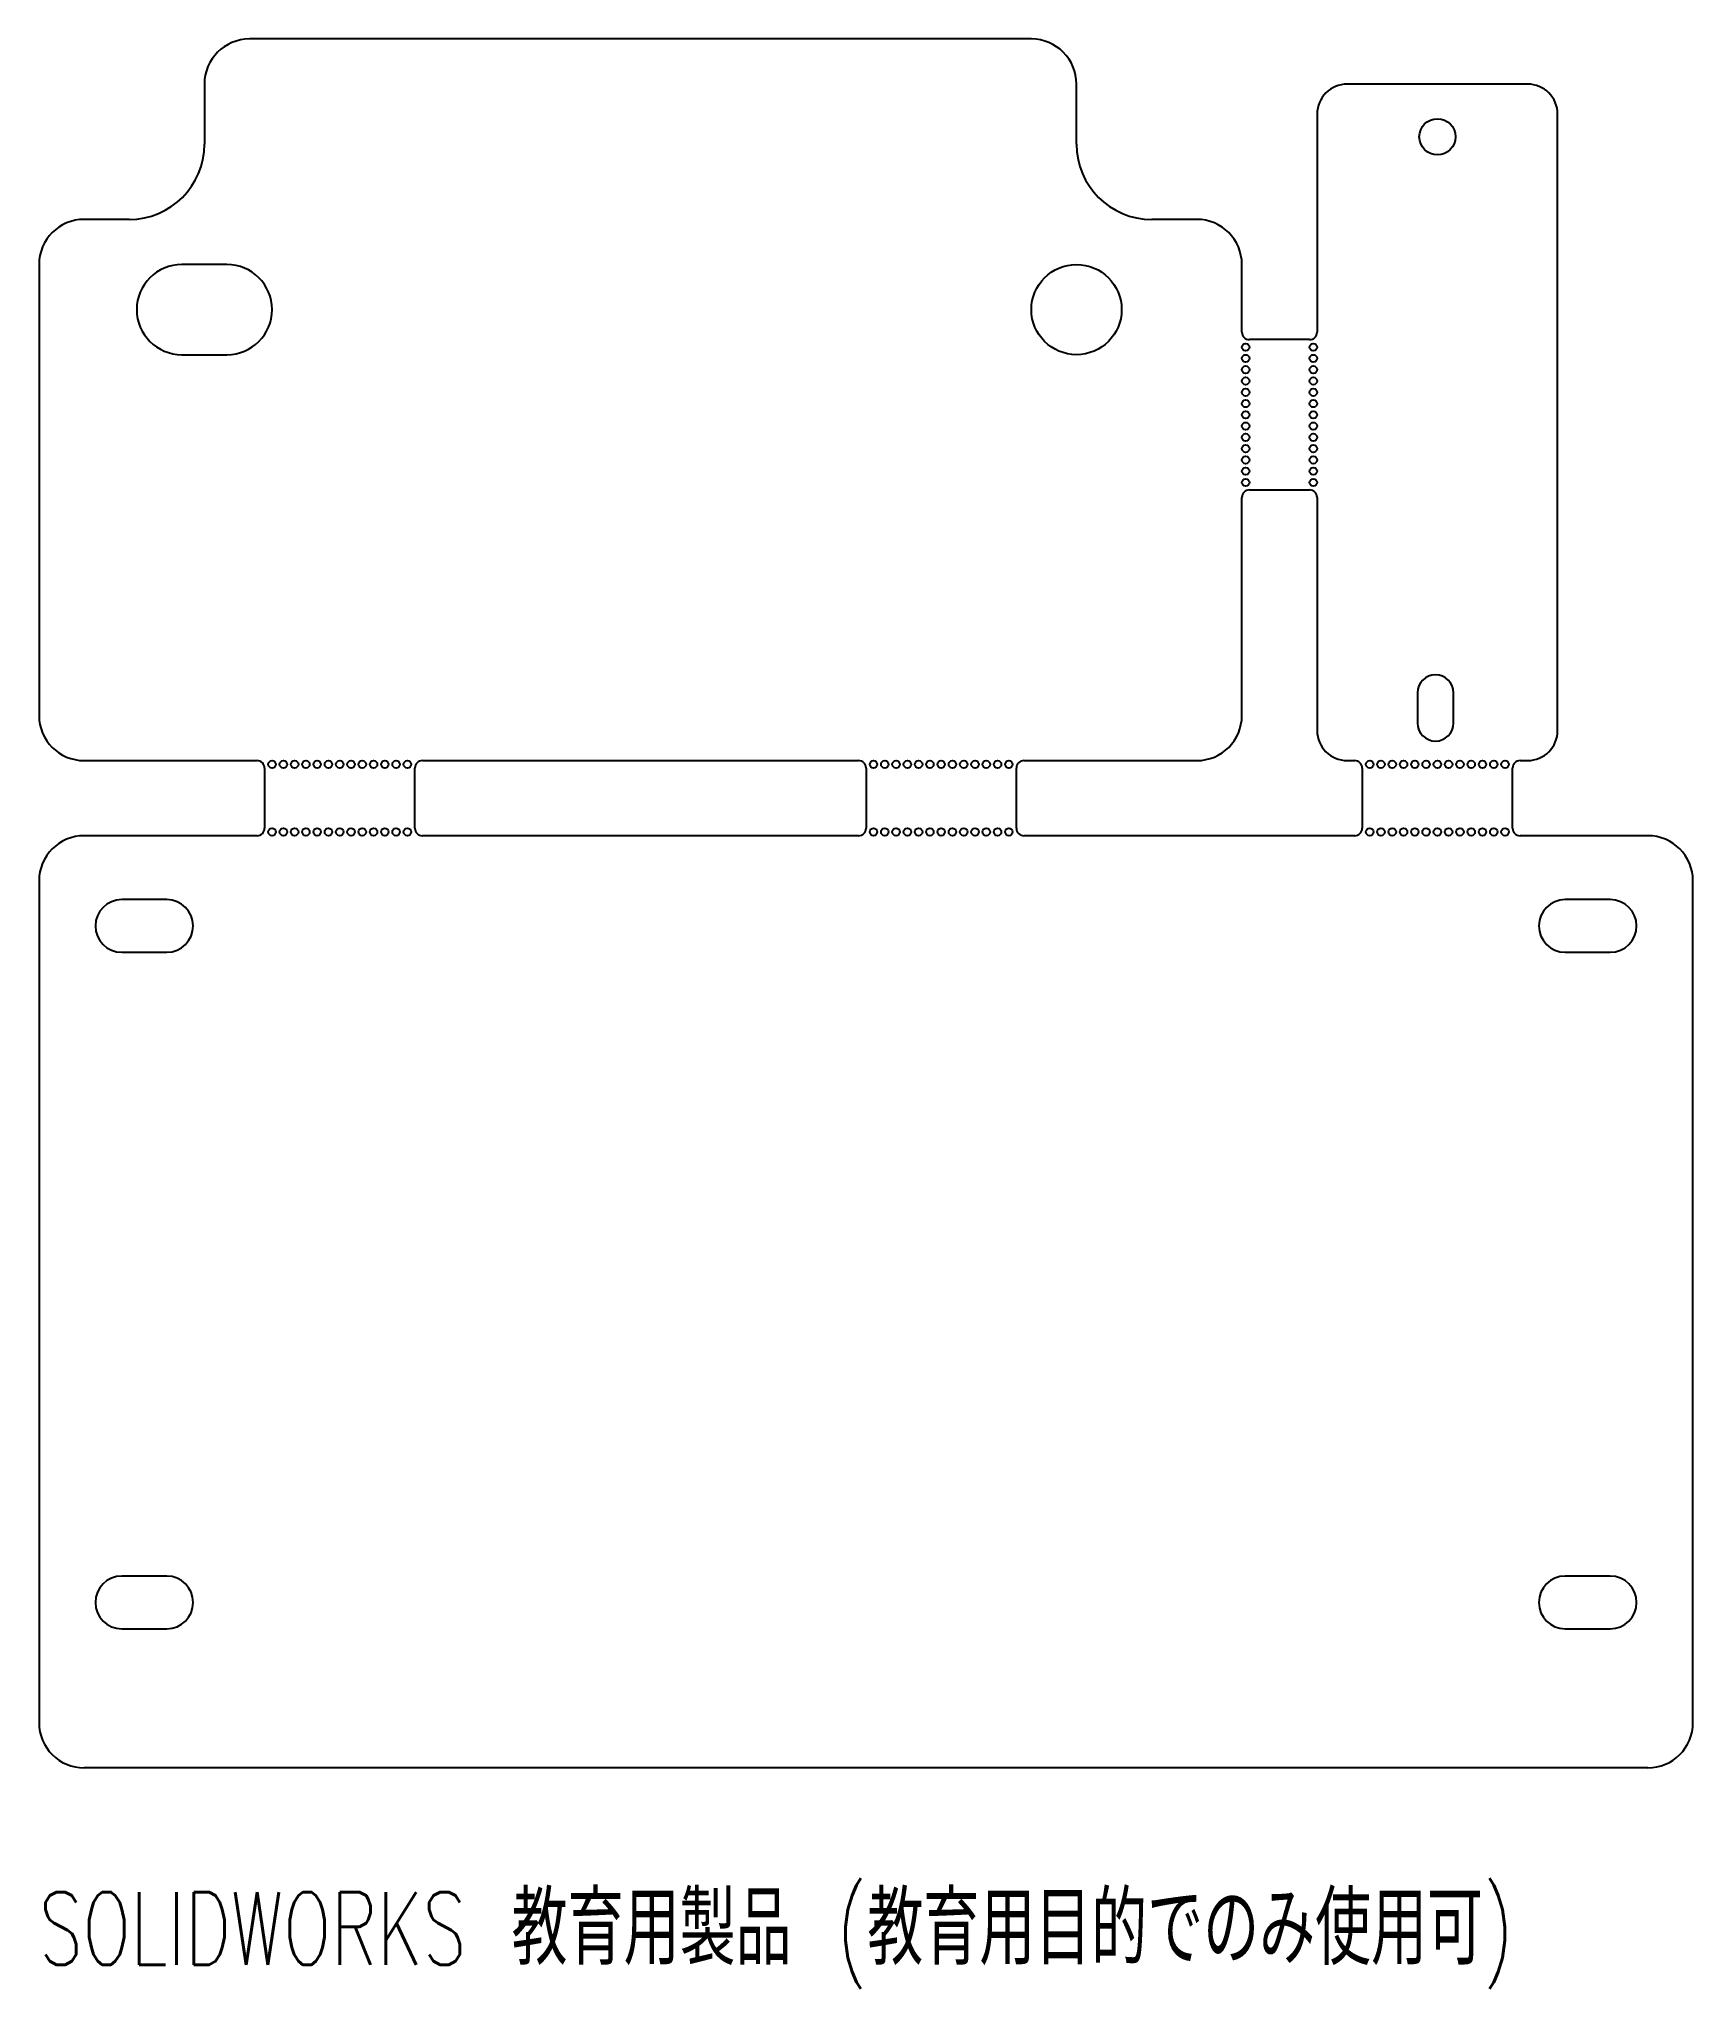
# Model space of a CAD drawing. Header units: millimetres. Extents: x -55 to 55, y -44 to 86.
import ezdxf

# ---------------------------------------------------------------- set-up
doc = ezdxf.new("R2010")
doc.units = ezdxf.units.MM
doc.styles.add('SLDTEXTSTYLE0', font='TXT', dxfattribs={"width": 0.7, "bigfont": 'bigfont'})

msp = doc.modelspace()

# ---------------------------------------------------------------- linework, layer by layer
at = {"color": 7, "linetype": 'Continuous', "lineweight": 25}
for p, q in [((11, 85.5), (-41, 85.5)), ((-44, 82.5), (-44, 78.5)), ((14, 78.5), (14, 82.5)), ((44, 82.5), (32, 82.5)), ((30, 80.5), (30, 66)), ((46, 39.5), (46, 80.5)), ((-49, 73.5), (-52, 73.5)), ((22, 73.5), (19, 73.5)), ((-55, 70.5), (-55, 40.5)), ((-42.5, 70.5), (-45.5, 70.5)), ((25, 66), (25, 70.5)), ((29.5, 65.5), (25.5, 65.5)), ((-45.5, 64.5), (-42.5, 64.5)), ((25, 40.5), (25, 55)), ((25.5, 55.5), (29.5, 55.5)), ((30, 55), (30, 39.5)), ((36.68, 42), (36.68, 40)), ((39.08, 40), (39.08, 42)), ((-52, 37.5), (-40.5, 37.5)), ((-40, 37), (-40, 33)), ((-30, 33), (-30, 37)), ((-29.5, 37.5), (-0.5, 37.5)), ((0, 37), (0, 33)), ((10, 33), (10, 37)), ((10.5, 37.5), (22, 37.5)), ((32, 37.5), (32.5, 37.5)), ((33, 37), (33, 33)), ((43, 33), (43, 37)), ((43.5, 37.5), (44, 37.5)), ((-40.5, 32.5), (-52, 32.5)), ((-0.5, 32.5), (-29.5, 32.5)), ((32.5, 32.5), (10.5, 32.5)), ((52, 32.5), (43.5, 32.5)), ((-55, 29.5), (-55, -26.5)), ((55, -26.5), (55, 29.5)), ((-46.5, 28.25), (-49.5, 28.25)), ((49.5, 28.25), (46.5, 28.25)), ((-49.5, 24.75), (-46.5, 24.75)), ((46.5, 24.75), (49.5, 24.75)), ((-46.5, -16.75), (-49.5, -16.75)), ((49.5, -16.75), (46.5, -16.75)), ((-49.5, -20.25), (-46.5, -20.25)), ((46.5, -20.25), (49.5, -20.25)), ((52, -29.5), (-52, -29.5))]:
    msp.add_line(p, q, dxfattribs=at)
for centre, radius in [((38, 79), 1.2), ((14, 67.5), 3), ((25.25, 65), 0.25), ((29.75, 65), 0.25), ((25.25, 64.25), 0.25), ((25.25, 63.5), 0.25), ((29.75, 64.25), 0.25), ((29.75, 63.5), 0.25), ((25.25, 62.75), 0.25), ((29.75, 62.75), 0.25), ((25.25, 62), 0.25), ((25.25, 61.25), 0.25), ((29.75, 62), 0.25), ((29.75, 61.25), 0.25), ((25.25, 60.5), 0.25), ((25.25, 59.75), 0.25), ((29.75, 60.5), 0.25), ((29.75, 59.75), 0.25), ((25.25, 59), 0.25), ((25.25, 58.25), 0.25), ((29.75, 59), 0.25), ((29.75, 58.25), 0.25), ((25.25, 57.5), 0.25), ((29.75, 57.5), 0.25), ((25.25, 56.75), 0.25), ((25.25, 56), 0.25), ((29.75, 56.75), 0.25), ((29.75, 56), 0.25), ((-39.5, 37.25), 0.25), ((-38.75, 37.25), 0.25), ((-38, 37.25), 0.25), ((-37.25, 37.25), 0.25), ((-36.5, 37.25), 0.25), ((-35.75, 37.25), 0.25), ((-35, 37.25), 0.25), ((-34.25, 37.25), 0.25), ((-33.5, 37.25), 0.25), ((-32.75, 37.25), 0.25), ((-32, 37.25), 0.25), ((-31.25, 37.25), 0.25), ((-30.5, 37.25), 0.25), ((0.5, 37.25), 0.25), ((1.25, 37.25), 0.25), ((2, 37.25), 0.25), ((2.75, 37.25), 0.25), ((3.5, 37.25), 0.25), ((4.25, 37.25), 0.25), ((5, 37.25), 0.25), ((5.75, 37.25), 0.25), ((6.5, 37.25), 0.25), ((7.25, 37.25), 0.25), ((8, 37.25), 0.25), ((8.75, 37.25), 0.25), ((9.5, 37.25), 0.25), ((33.5, 37.25), 0.25), ((34.25, 37.25), 0.25), ((35, 37.25), 0.25), ((35.75, 37.25), 0.25), ((36.5, 37.25), 0.25), ((37.25, 37.25), 0.25), ((38, 37.25), 0.25), ((38.75, 37.25), 0.25), ((39.5, 37.25), 0.25), ((40.25, 37.25), 0.25), ((41, 37.25), 0.25), ((41.75, 37.25), 0.25), ((42.5, 37.25), 0.25), ((-39.5, 32.75), 0.25), ((-38.75, 32.75), 0.25), ((-38, 32.75), 0.25), ((-37.25, 32.75), 0.25), ((-36.5, 32.75), 0.25), ((-35.75, 32.75), 0.25), ((-35, 32.75), 0.25), ((-34.25, 32.75), 0.25), ((-33.5, 32.75), 0.25), ((-32.75, 32.75), 0.25), ((-32, 32.75), 0.25), ((-31.25, 32.75), 0.25), ((-30.5, 32.75), 0.25), ((0.5, 32.75), 0.25), ((1.25, 32.75), 0.25), ((2, 32.75), 0.25), ((2.75, 32.75), 0.25), ((3.5, 32.75), 0.25), ((4.25, 32.75), 0.25), ((5, 32.75), 0.25), ((5.75, 32.75), 0.25), ((6.5, 32.75), 0.25), ((7.25, 32.75), 0.25), ((8, 32.75), 0.25), ((8.75, 32.75), 0.25), ((9.5, 32.75), 0.25), ((33.5, 32.75), 0.25), ((34.25, 32.75), 0.25), ((35, 32.75), 0.25), ((35.75, 32.75), 0.25), ((36.5, 32.75), 0.25), ((37.25, 32.75), 0.25), ((38, 32.75), 0.25), ((38.75, 32.75), 0.25), ((39.5, 32.75), 0.25), ((40.25, 32.75), 0.25), ((41, 32.75), 0.25), ((41.75, 32.75), 0.25), ((42.5, 32.75), 0.25)]:
    msp.add_circle(centre, radius, dxfattribs=at)
for centre, radius, start, end in [((-41, 82.5), 3, 90, 180), ((11, 82.5), 3, 0, 90), ((32, 80.5), 2, 90, 180), ((44, 80.5), 2, 0, 90), ((-49, 78.5), 5, 270, 0), ((19, 78.5), 5, 180, 270), ((-52, 70.5), 3, 90, 180), ((22, 70.5), 3, 0, 90), ((-45.5, 67.5), 3, 90, 270), ((-42.5, 67.5), 3, 270, 90), ((25.5, 66), 0.5, 180, 270), ((29.5, 66), 0.5, 270, 360), ((25.5, 55), 0.5, 90, 180), ((29.5, 55), 0.5, 0, 90), ((37.88, 42), 1.2, 0, 180), ((-52, 40.5), 3, 180, 270), ((22, 40.5), 3, 270, 0), ((32, 39.5), 2, 180, 270), ((37.88, 40), 1.2, 180, 0), ((44, 39.5), 2, 270, 0), ((-40.5, 37), 0.5, 0, 90), ((-29.5, 37), 0.5, 90, 180), ((-0.5, 37), 0.5, 0, 90), ((10.5, 37), 0.5, 90, 180), ((32.5, 37), 0.5, 0, 90), ((43.5, 37), 0.5, 90, 180), ((-52, 29.5), 3, 90, 180), ((-40.5, 33), 0.5, 270, 0), ((-29.5, 33), 0.5, 180, 270), ((-0.5, 33), 0.5, 270, 0), ((10.5, 33), 0.5, 180, 270), ((32.5, 33), 0.5, 270, 0), ((43.5, 33), 0.5, 180, 270), ((52, 29.5), 3, 0, 90), ((-49.5, 26.5), 1.75, 90, 270), ((-46.5, 26.5), 1.75, 270, 90), ((46.5, 26.5), 1.75, 90, 270), ((49.5, 26.5), 1.75, 270, 90), ((-49.5, -18.5), 1.75, 90, 270), ((-46.5, -18.5), 1.75, 270, 90), ((46.5, -18.5), 1.75, 90, 270), ((49.5, -18.5), 1.75, 270, 90), ((-52, -26.5), 3, 180, 270), ((52, -26.5), 3, 270, 0)]:
    msp.add_arc(centre, radius, start, end, dxfattribs=at)

# ---------------------------------------------------------------- texts
at = {"color": 7, "linetype": 'Continuous', "insert": (-55, -37.77), "char_height": 4.8336, "attachment_point": 1, "style": 'SLDTEXTSTYLE0'}
msp.add_mtext('SOLIDWORKS 教育用製品 (教育用目的でのみ使用可)', dxfattribs=at)

doc.saveas('drawing.dxf')
